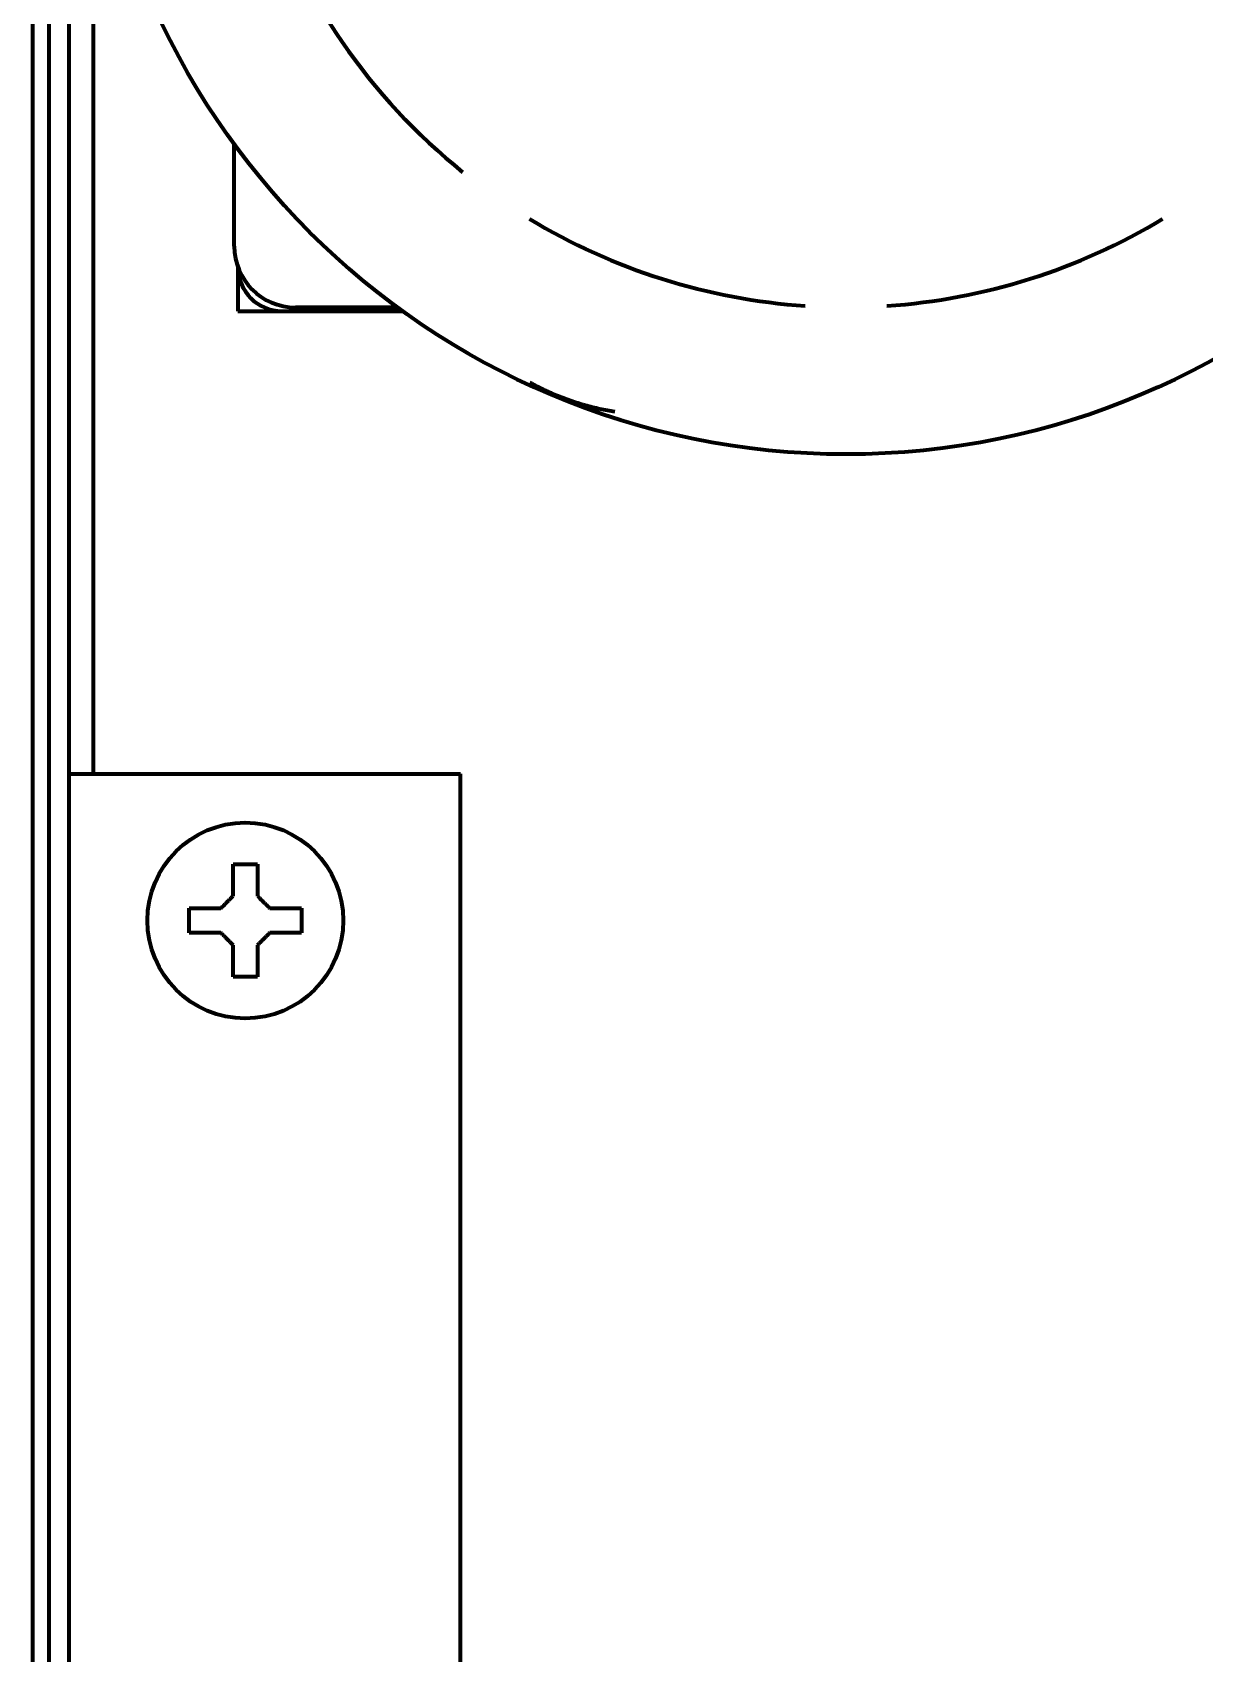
# Model space of a CAD drawing. Header units: inches. Extents: x -3022 to 7311, y 343 to 5680.
# Drawn here: x 2762.4 to 2810.3, y 4496.1 to 4562.4 of the extents above; entities that cross this region are included whole.
import ezdxf

# ---------------------------------------------------------------- set-up
doc = ezdxf.new("R2010")
doc.units = ezdxf.units.IN

msp = doc.modelspace()

# ---------------------------------------------------------------- linework, layer by layer
at = {"linetype": 'Continuous', "lineweight": 70}
for p, q in [((2762.418, 4925.098), (2762.418, 4438.298)), ((2763.097, 4441.298), (2763.097, 4924.098)), ((2763.918, 4532.098), (2763.918, 4602.098)), ((2764.918, 4532.098), (2764.918, 4572.219)), ((2770.668, 4553.648), (2770.668, 4557.818)), ((2770.818, 4552.796), (2770.818, 4550.998)), ((2777.338, 4551.148), (2773.168, 4551.148)), ((2770.818, 4550.998), (2777.544, 4550.998)), ((2772.618, 4550.998), (2777.544, 4550.998)), ((2763.918, 4532.098), (2765.918, 4532.098)), ((2763.918, 4456.298), (2763.918, 4532.098)), ((2765.918, 4532.098), (2779.918, 4532.098)), ((2779.918, 4481.903), (2779.918, 4532.098)), ((2768.818, 4526.098), (2768.818, 4526.598)), ((2773.418, 4526.598), (2773.418, 4526.098)), ((2768.818, 4525.598), (2768.818, 4526.098)), ((2773.418, 4526.098), (2773.418, 4525.598))]:
    msp.add_line(p, q, dxfattribs=at)
for centre, radius in [((2795.668, 4576.148), 31), ((2771.118, 4526.098), 4)]:
    msp.add_circle(centre, radius, dxfattribs=at)
for centre, radius, start, end in [((2795.668, 4576.148), 24.991, 197.85299, 231.17573), ((2795.668, 4576.148), 24.991, 238.82427, 266.17573), ((2795.668, 4576.148), 24.991, 273.82427, 301.17573), ((2773.168, 4553.648), 2.5, 180, 270), ((2772.618, 4552.798), 1.8, 180, 270)]:
    msp.add_arc(centre, radius, start, end, dxfattribs=at)
for points, knots in [([(2782.748, 4548.084), (2782.915, 4547.991), (2783.085, 4547.903), (2783.304, 4547.796), (2783.352, 4547.774), (2783.446, 4547.73), (2783.493, 4547.708), (2783.636, 4547.644), (2783.827, 4547.561), (2784.02, 4547.485), (2784.215, 4547.411), (2784.312, 4547.376), (2784.509, 4547.308), (2784.607, 4547.275), (2784.756, 4547.228), (2784.806, 4547.213), (2784.906, 4547.184), (2784.955, 4547.169), (2785.205, 4547.099), (2785.406, 4547.049), (2785.811, 4546.961), (2786.015, 4546.924), (2786.221, 4546.893)], [0, 0, 0, 0, 0.155602, 0.155602, 0.197821, 0.197821, 0.240041, 0.240041, 0.324481, 0.408921, 0.408921, 0.493361, 0.493361, 0.577801, 0.577801, 0.620021, 0.620021, 0.662241, 0.662241, 0.83112, 0.83112, 1, 1, 1, 1]), ([(2771.618, 4528.398), (2771.618, 4528.195), (2771.618, 4527.985), (2771.618, 4527.66), (2771.618, 4527.55), (2771.618, 4527.327), (2771.618, 4527.213), (2771.618, 4527.098)], [0, 0, 0, 0, 0.5, 0.5, 0.75, 0.75, 1, 1, 1, 1]), ([(2768.818, 4526.598), (2769.021, 4526.598), (2769.231, 4526.598), (2769.556, 4526.598), (2769.666, 4526.598), (2769.889, 4526.598), (2770.003, 4526.598), (2770.118, 4526.598)], [0, 0, 0, 0, 0.5, 0.5, 0.75, 0.75, 1, 1, 1, 1]), ([(2773.418, 4525.598), (2773.215, 4525.598), (2773.005, 4525.598), (2772.68, 4525.598), (2772.57, 4525.598), (2772.347, 4525.598), (2772.233, 4525.598), (2772.118, 4525.598)], [0, 0, 0, 0, 0.5, 0.5, 0.75, 0.75, 1, 1, 1, 1]), ([(2770.618, 4523.798), (2770.618, 4524.001), (2770.618, 4524.211), (2770.618, 4524.536), (2770.618, 4524.646), (2770.618, 4524.869), (2770.618, 4524.983), (2770.618, 4525.098)], [0, 0, 0, 0, 0.5, 0.5, 0.75, 0.75, 1, 1, 1, 1])]:
    msp.add_open_spline(points, degree=3, knots=knots, dxfattribs=at)
for points in [[(2770.618, 4527.098), (2770.618, 4527.152), (2770.618, 4527.26), (2770.618, 4527.422), (2770.618, 4527.581), (2770.618, 4527.736), (2770.618, 4527.888), (2770.618, 4528.045), (2770.618, 4528.211), (2770.618, 4528.334), (2770.618, 4528.398)], [(2770.618, 4528.398), (2770.785, 4528.398), (2771.118, 4528.398), (2771.451, 4528.398), (2771.618, 4528.398)], [(2770.118, 4526.598), (2770.142, 4526.622), (2770.189, 4526.669), (2770.261, 4526.741), (2770.332, 4526.812), (2770.403, 4526.884), (2770.475, 4526.955), (2770.546, 4527.026), (2770.594, 4527.074), (2770.618, 4527.098)], [(2771.618, 4527.098), (2771.644, 4527.072), (2771.695, 4527.021), (2771.769, 4526.947), (2771.841, 4526.875), (2771.911, 4526.805), (2771.98, 4526.736), (2772.049, 4526.667), (2772.095, 4526.621), (2772.118, 4526.598)], [(2772.118, 4526.598), (2772.172, 4526.598), (2772.28, 4526.598), (2772.442, 4526.598), (2772.601, 4526.598), (2772.756, 4526.598), (2772.908, 4526.598), (2773.064, 4526.598), (2773.231, 4526.598), (2773.354, 4526.598), (2773.418, 4526.598)], [(2770.118, 4525.598), (2770.064, 4525.598), (2769.956, 4525.598), (2769.794, 4525.598), (2769.635, 4525.598), (2769.48, 4525.598), (2769.328, 4525.598), (2769.172, 4525.598), (2769.005, 4525.598), (2768.882, 4525.598), (2768.818, 4525.598)], [(2770.618, 4525.098), (2770.592, 4525.124), (2770.541, 4525.175), (2770.467, 4525.249), (2770.395, 4525.321), (2770.325, 4525.391), (2770.256, 4525.46), (2770.187, 4525.529), (2770.141, 4525.575), (2770.118, 4525.598)], [(2772.118, 4525.598), (2772.094, 4525.574), (2772.047, 4525.527), (2771.975, 4525.455), (2771.904, 4525.384), (2771.833, 4525.313), (2771.761, 4525.241), (2771.69, 4525.17), (2771.642, 4525.122), (2771.618, 4525.098)], [(2771.618, 4525.098), (2771.618, 4525.044), (2771.618, 4524.936), (2771.618, 4524.774), (2771.618, 4524.615), (2771.618, 4524.46), (2771.618, 4524.308), (2771.618, 4524.152), (2771.618, 4523.985), (2771.618, 4523.862), (2771.618, 4523.798)], [(2771.618, 4523.798), (2771.451, 4523.798), (2771.118, 4523.798), (2770.785, 4523.798), (2770.618, 4523.798)]]:
    msp.add_open_spline(points, degree=3, dxfattribs=at)

doc.saveas('drawing.dxf')
